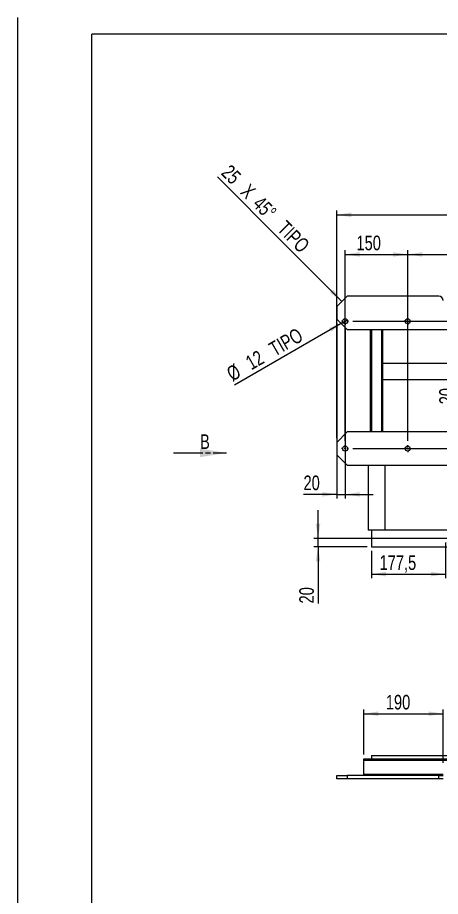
# Model space of a CAD drawing. Extents: x 0 to 5132, y -1284 to 1139.
# Drawn here: x 0 to 101.4, y 209.5 to 420 of the extents above; entities that cross this region are included whole.
import ezdxf

# ---------------------------------------------------------------- set-up
doc = ezdxf.new("R2010")
doc.units = 0
doc.linetypes.add('HIDDEN', pattern=[1.905, 1.27, -0.635])
doc.linetypes.add('PHANTOM', pattern=[12.7, 6.35, -1.27, 1.27, -1.27, 1.27, -1.27])
doc.layers.get('0').update_dxf_attribs({"linetype": 'CONTINUOUS'})
doc.layers.add('FORMATO', color=7, linetype='CONTINUOUS')
doc.styles.add('SLDTEXTSTYLE0', font='TXT', dxfattribs={"width": 0.75})
doc.dimstyles.new('SLDDIMSTYLE0', dxfattribs={"dimtxt": 3.5, "dimasz": 3.5, "dimexe": 0, "dimexo": 0.0625, "dimgap": 0.875, "dimtad": 1, "dimdec": 1, "dimlfac": 10, "dimrnd": 1e-09, "dimzin": 12, "dimdsep": 46, "dimtxsty": 'SLDTEXTSTYLE0', "dimsah": 1, "dimcen": 0.09, "dimadec": 0, "dimazin": 0, "dimtfac": 1, "dimtdec": 1, "dimtofl": 0, "dimtmove": 0, "dimatfit": 3, "dimfxl": 1, "dimtolj": 1, "dimtzin": 12, "dimarcsym": 0})
doc.dimstyles.new('SLDDIMSTYLE1', dxfattribs={"dimtxt": 3.5, "dimasz": 3.5, "dimexe": 0, "dimexo": 0.0625, "dimgap": 0.875, "dimtad": 1, "dimdec": 1, "dimlfac": 10, "dimrnd": 1e-09, "dimzin": 12, "dimdsep": 46, "dimtxsty": 'SLDTEXTSTYLE0', "dimsah": 1, "dimcen": 0.09, "dimadec": 0, "dimazin": 0, "dimtfac": 1, "dimtdec": 1, "dimtmove": 0, "dimatfit": 0, "dimfxl": 1, "dimtolj": 1, "dimtzin": 12, "dimarcsym": 0})
doc.dimstyles.new('SLDDIMSTYLE2', dxfattribs={"dimtxt": 3.5, "dimasz": 3.5, "dimexe": 0, "dimexo": 0.0625, "dimgap": 0.875, "dimtad": 1, "dimdec": 1, "dimlfac": 10, "dimrnd": 1e-09, "dimzin": 12, "dimdsep": 46, "dimtxsty": 'SLDTEXTSTYLE0', "dimblk1": 'NONE', "dimsah": 1, "dimcen": 0, "dimadec": 0, "dimazin": 0, "dimtfac": 1, "dimtdec": 1, "dimtmove": 0, "dimatfit": 3, "dimldrblk": 'NONE', "dimfxl": 1, "dimtolj": 1, "dimtzin": 12, "dimarcsym": 0})

# ---------------------------------------------------------------- blocks, each defined once
blk = doc.blocks.new('_D')
at = {"layer": 'FORMATO', "transparency": 16777216}
for p, q in [((76.51, 319.27), (76.51, 373.76)), ((76.51, 372.76), (241.01, 372.76)), ((241.01, 319.27), (241.01, 373.76))]:
    blk.add_line(p, q, dxfattribs=at)
for points in [[(76.51, 372.76), (80.01, 372.22), (80.01, 373.3)], [(241.01, 372.76), (237.51, 373.3), (237.51, 372.22)]]:
    blk.add_solid(points, dxfattribs=at)
at = {"layer": 'FORMATO', "transparency": 16777216, "insert": (152.74, 377.27), "char_height": 3.5, "attachment_point": 1, "style": 'SLDTEXTSTYLE0'}
blk.add_mtext('1645', dxfattribs=at)
blk = doc.blocks.new('_D_1')
at = {"layer": 'FORMATO', "transparency": 16777216}
for p, q in [((248.79, 347.27), (248.79, 354)), ((80.36, 347.27), (249.79, 347.27)), ((239.51, 345.27), (249.79, 345.27)), ((248.79, 347.27), (248.79, 345.27)), ((248.79, 345.27), (248.79, 338.37))]:
    blk.add_line(p, q, dxfattribs=at)
for points in [[(248.79, 347.27), (249.33, 350.77), (248.25, 350.77)], [(248.79, 345.27), (248.25, 341.77), (249.33, 341.77)]]:
    blk.add_solid(points, dxfattribs=at)
at = {"layer": 'FORMATO', "transparency": 16777216, "insert": (244.28, 338.37), "char_height": 3.5, "attachment_point": 1, "rotation": 90, "style": 'SLDTEXTSTYLE0'}
blk.add_mtext('20', dxfattribs=at)
blk = doc.blocks.new('_D_2')
at = {"layer": 'FORMATO', "transparency": 16777216}
for p, q in [((248.79, 320.77), (248.79, 326.14)), ((239.51, 320.77), (249.79, 320.77)), ((248.79, 320.77), (248.79, 316.77)), ((80.36, 316.77), (249.79, 316.77)), ((248.79, 316.77), (248.79, 310.04))]:
    blk.add_line(p, q, dxfattribs=at)
for points in [[(248.79, 320.77), (249.33, 324.27), (248.25, 324.27)], [(248.79, 316.77), (248.25, 313.27), (249.33, 313.27)]]:
    blk.add_solid(points, dxfattribs=at)
at = {"layer": 'FORMATO', "transparency": 16777216, "insert": (244.28, 320.96), "char_height": 3.5, "attachment_point": 1, "rotation": 90, "style": 'SLDTEXTSTYLE0'}
blk.add_mtext('40', dxfattribs=at)
blk = doc.blocks.new('_D_3')
at = {"layer": 'FORMATO', "transparency": 16777216}
for p, q in [((105.57, 335.27), (105.57, 342)), ((205.71, 335.27), (104.57, 335.27)), ((105.57, 333.27), (105.57, 335.27)), ((105.57, 333.27), (105.57, 327.39))]:
    blk.add_line(p, q, dxfattribs=at)
for points in [[(105.57, 335.27), (106.11, 338.77), (105.03, 338.77)], [(105.57, 333.27), (105.03, 329.77), (106.11, 329.77)]]:
    blk.add_solid(points, dxfattribs=at)
at = {"layer": 'FORMATO', "transparency": 16777216, "insert": (101.06, 327.39), "char_height": 3.5, "attachment_point": 1, "rotation": 90, "style": 'SLDTEXTSTYLE0'}
blk.add_mtext('20', dxfattribs=at)
blk = doc.blocks.new('_D_4')
at = {"layer": 'FORMATO', "transparency": 16777216}
for q in [(79.03, 347.57), (51.98, 331.96)]:
    blk.add_line((77.99, 346.97), q, dxfattribs=at)
blk.add_solid([(77.99, 346.97), (74.69, 345.69), (75.23, 344.76)], dxfattribs=at)
at = {"layer": 'FORMATO', "transparency": 16777216, "char_height": 3.5, "attachment_point": 1, "rotation": 30, "style": 'SLDTEXTSTYLE0'}
for s, insert in [('TIPO', (59.9, 341.77)), ('12', (54.28, 338.52)), ('%%c', (49.74, 335.84))]:
    blk.add_mtext(s, dxfattribs=dict(at, insert=insert))
blk = doc.blocks.new('_NONE')
blk = doc.blocks.new('SW_CHAMFER_DIMENSION_0')
at = {"layer": 'FORMATO', "color": 0}
for p, q in [((15.87, -15.87), (0, 0)), ((29.86, -29.84), (15.87, -15.87))]:
    blk.add_line(p, q, dxfattribs=at)
blk.add_solid([(29.86, -29.84), (27.76, -26.98), (27, -27.74)], dxfattribs=at)
at = {"layer": 'FORMATO', "color": 0, "char_height": 3.5, "attachment_point": 1, "rotation": 315, "style": 'SLDTEXTSTYLE0'}
for s, insert in [('25', (3.19, 3.19)), ('X', (7.78, -1.4)), ('45°', (10.69, -4.31)), ('TIPO', (16.59, -10.21))]:
    blk.add_mtext(s, dxfattribs=dict(at, insert=insert))
blk = doc.blocks.new('_D_5')
at = {"layer": 'FORMATO', "transparency": 16777216}
for p, q in [((76.51, 346.77), (76.51, 304.82)), ((78.51, 345.42), (78.51, 304.82)), ((76.51, 305.82), (68.54, 305.82)), ((76.51, 305.82), (78.51, 305.82)), ((78.51, 305.82), (85.24, 305.82))]:
    blk.add_line(p, q, dxfattribs=at)
for points in [[(76.51, 305.82), (73.01, 306.36), (73.01, 305.28)], [(78.51, 305.82), (82.01, 305.28), (82.01, 306.36)]]:
    blk.add_solid(points, dxfattribs=at)
at = {"layer": 'FORMATO', "transparency": 16777216, "insert": (68.54, 310.33), "char_height": 3.5, "attachment_point": 1, "style": 'SLDTEXTSTYLE0'}
blk.add_mtext('20', dxfattribs=at)
blk = doc.blocks.new('_D_7')
at = {"layer": 'FORMATO', "transparency": 16777216}
for p, q in [((93.51, 318.62), (93.51, 364.27)), ((127.01, 318.62), (127.01, 364.27)), ((93.51, 363.27), (127.01, 363.27))]:
    blk.add_line(p, q, dxfattribs=at)
for points in [[(93.51, 363.27), (97.01, 362.73), (97.01, 363.81)], [(127.01, 363.27), (123.51, 363.81), (123.51, 362.73)]]:
    blk.add_solid(points, dxfattribs=at)
at = {"layer": 'FORMATO', "transparency": 16777216, "insert": (106.11, 367.78), "char_height": 3.5, "attachment_point": 1, "style": 'SLDTEXTSTYLE0'}
blk.add_mtext('335', dxfattribs=at)
blk = doc.blocks.new('_D_8')
at = {"layer": 'FORMATO', "transparency": 16777216}
for p, q in [((78.51, 318.62), (78.51, 364.27)), ((93.51, 318.62), (93.51, 364.27)), ((78.51, 363.27), (93.51, 363.27))]:
    blk.add_line(p, q, dxfattribs=at)
for points in [[(78.51, 363.27), (82.01, 362.73), (82.01, 363.81)], [(93.51, 363.27), (90.01, 363.81), (90.01, 362.73)]]:
    blk.add_solid(points, dxfattribs=at)
at = {"layer": 'FORMATO', "transparency": 16777216, "insert": (81.23, 367.78), "char_height": 3.5, "attachment_point": 1, "style": 'SLDTEXTSTYLE0'}
blk.add_mtext('150', dxfattribs=at)
blk = doc.blocks.new('_D_15')
at = {"layer": 'FORMATO', "transparency": 16777216}
for p, q in [((80.36, 347.27), (258.01, 347.27)), ((257.01, 347.27), (257.01, 316.77)), ((80.36, 316.77), (258.01, 316.77))]:
    blk.add_line(p, q, dxfattribs=at)
for points in [[(257.01, 347.27), (256.47, 343.77), (257.55, 343.77)], [(257.01, 316.77), (257.55, 320.27), (256.47, 320.27)]]:
    blk.add_solid(points, dxfattribs=at)
at = {"layer": 'FORMATO', "transparency": 16777216, "insert": (252.5, 329.43), "char_height": 3.5, "attachment_point": 1, "rotation": 90, "style": 'SLDTEXTSTYLE0'}
blk.add_mtext('305', dxfattribs=at)
blk = doc.blocks.new('_D_16')
at = {"layer": 'FORMATO', "color": 7, "transparency": 16777216}
for p, q in [((72.02, 295.27), (72.02, 302)), ((213.96, 295.27), (71.02, 295.27)), ((72.02, 293.27), (72.02, 295.27)), ((83.81, 293.27), (71.02, 293.27)), ((72.02, 293.27), (72.02, 279.69))]:
    blk.add_line(p, q, dxfattribs=at)
for points in [[(72.02, 295.27), (72.56, 298.77), (71.48, 298.77)], [(72.02, 293.27), (71.48, 289.77), (72.56, 289.77)]]:
    blk.add_solid(points, dxfattribs=at)
at = {"layer": 'FORMATO', "color": 7, "transparency": 16777216, "insert": (67.51, 279.69), "char_height": 3.5, "attachment_point": 1, "rotation": 90, "style": 'SLDTEXTSTYLE0'}
blk.add_mtext('20', dxfattribs=at)
blk = doc.blocks.new('_D_17')
at = {"layer": 'FORMATO', "color": 7, "transparency": 16777216}
for p, q in [((102.56, 294.27), (102.56, 285.71)), ((84.81, 292.27), (84.81, 285.71)), ((84.81, 286.71), (102.56, 286.71))]:
    blk.add_line(p, q, dxfattribs=at)
for points in [[(84.81, 286.71), (88.31, 286.17), (88.31, 287.25)], [(102.56, 286.71), (99.06, 287.25), (99.06, 286.17)]]:
    blk.add_solid(points, dxfattribs=at)
at = {"layer": 'FORMATO', "color": 7, "transparency": 16777216, "insert": (86.76, 291.22), "char_height": 3.5, "attachment_point": 1, "style": 'SLDTEXTSTYLE0'}
blk.add_mtext('177,5', dxfattribs=at)
blk = doc.blocks.new('SW_CENTERMARKSYMBOL_11')
at = {"layer": 'FORMATO', "color": 0}
for p, q in [((-0.5, 0), (-0.85, 0)), ((0, 0), (-0.25, 0)), ((0, 0.5), (0, 0.85)), ((0, 0), (0, 0.25)), ((0, 0), (0, -0.25)), ((0, 0), (0.25, 0)), ((0.5, 0), (0.85, 0)), ((0, -0.5), (0, -0.85))]:
    blk.add_line(p, q, dxfattribs=at)
blk = doc.blocks.new('SW_CENTERMARKSYMBOL_13')
at = {"layer": 'FORMATO', "color": 0}
for p, q in [((-0.5, 0), (-0.85, 0)), ((0, 0), (-0.25, 0)), ((0, 0.5), (0, 0.85)), ((0, 0), (0, 0.25)), ((0, 0), (0, -0.25)), ((0, 0), (0.25, 0)), ((0.5, 0), (0.85, 0)), ((0, -0.5), (0, -0.85))]:
    blk.add_line(p, q, dxfattribs=at)
blk = doc.blocks.new('SW_CENTERMARKSYMBOL_22')
at = {"layer": 'FORMATO', "color": 0}
for p, q in [((-0.5, 0), (-0.85, 0)), ((0, 0), (-0.25, 0)), ((0, 0.5), (0, 0.85)), ((0, 0), (0, 0.25)), ((0, 0), (0, -0.25)), ((0, 0), (0.25, 0)), ((0.5, 0), (0.85, 0)), ((0, -0.5), (0, -0.85))]:
    blk.add_line(p, q, dxfattribs=at)
blk = doc.blocks.new('SW_CENTERMARKSYMBOL_24')
at = {"layer": 'FORMATO', "color": 0}
for p, q in [((-0.5, 0), (-0.85, 0)), ((0, 0), (-0.25, 0)), ((0, 0.5), (0, 0.85)), ((0, 0), (0, 0.25)), ((0, 0), (0, -0.25)), ((0, 0), (0.25, 0)), ((0.5, 0), (0.85, 0)), ((0, -0.5), (0, -0.85))]:
    blk.add_line(p, q, dxfattribs=at)
blk = doc.blocks.new('SW_PROJECTIONARROW_0')
at = {"color": 0, "linetype": 'HIDDEN'}
blk.add_line((37.39, 315.74), (50.09, 315.74), dxfattribs=at)
blk.add_line((37.39, 315.74), (50.09, 315.74), dxfattribs=at)
at = {"color": 0, "linetype": 'PHANTOM'}
blk.add_line((37.39, 315.74), (50.09, 315.74), dxfattribs=at)
at = {"color": 0, "linetype": 'Continuous'}
blk.add_solid([(50.09, 315.74), (43.74, 316.76), (43.74, 314.73)], dxfattribs=at)
blk.add_solid([(50.09, 315.74), (43.74, 316.76), (43.74, 314.73)], dxfattribs=at)
at = {"color": 0, "linetype": 'Continuous', "insert": (43.74, 320.19), "char_height": 3.5, "attachment_point": 1, "style": 'SLDTEXTSTYLE0'}
blk.add_mtext('B', dxfattribs=at)
blk.add_mtext('B', dxfattribs=at)
blk = doc.blocks.new('_D_49')
at = {"layer": 'FORMATO', "color": 7, "transparency": 16777216}
for p, q in [((83.01, 243.49), (83.01, 254.29)), ((83.01, 253.29), (102.01, 253.29)), ((102.01, 241.49), (102.01, 254.29))]:
    blk.add_line(p, q, dxfattribs=at)
for points in [[(83.01, 253.29), (86.51, 252.75), (86.51, 253.83)], [(102.01, 253.29), (98.51, 253.83), (98.51, 252.75)]]:
    blk.add_solid(points, dxfattribs=at)
at = {"layer": 'FORMATO', "color": 7, "transparency": 16777216, "insert": (88.27, 257.8), "char_height": 3.5, "attachment_point": 1, "style": 'SLDTEXTSTYLE0'}
blk.add_mtext('190', dxfattribs=at)

msp = doc.modelspace()

# ---------------------------------------------------------------- linework, layer by layer
at = {"color": 7, "linetype": 'Continuous'}
for p, q in [((0, 420), (0, 0)), ((79.007, 353.272), (76.507, 350.772)), ((101.007, 353.272), (79.007, 353.272)), ((76.507, 350.772), (76.507, 347.772)), ((76.507, 347.772), (79.007, 345.272)), ((79.007, 345.272), (238.507, 345.272)), ((84.507, 345.272), (84.507, 320.772)), ((87.507, 345.272), (87.507, 320.772)), ((87.507, 337.272), (133.007, 337.272)), ((133.007, 333.272), (87.507, 333.272)), ((79.007, 320.772), (76.507, 318.272)), ((238.507, 320.772), (79.007, 320.772)), ((76.507, 318.272), (76.507, 315.272)), ((76.507, 315.272), (79.007, 312.772)), ((79.007, 312.772), (238.507, 312.772)), ((84.007, 312.772), (84.007, 297.272)), ((88.007, 312.772), (88.007, 297.272)), ((88.007, 297.272), (84.007, 297.272)), ((84.807, 297.272), (84.807, 293.272)), ((232.707, 297.272), (84.807, 297.272)), ((84.807, 293.272), (232.707, 293.272)), ((83.007, 242.487), (234.507, 242.487)), ((83.007, 242.187), (83.007, 242.487)), ((83.007, 238.787), (83.007, 242.187)), ((83.007, 242.187), (234.507, 242.187)), ((84.807, 243.287), (232.707, 243.287)), ((84.807, 243.287), (84.807, 242.487)), ((76.507, 237.687), (76.507, 238.487)), ((76.507, 238.487), (79.007, 238.487)), ((79.007, 238.487), (79.007, 237.687)), ((101.007, 238.487), (79.007, 238.487)), ((83.007, 238.787), (102.007, 238.787)), ((83.007, 238.487), (83.007, 238.787)), ((101.007, 237.687), (101.007, 238.487)), ((101.007, 238.487), (102.007, 238.487)), ((79.007, 237.687), (76.507, 237.687)), ((101.007, 237.687), (79.007, 237.687)), ((102.007, 237.687), (101.007, 237.687))]:
    msp.add_line(p, q, dxfattribs=at)
at = {"color": 8, "linetype": 'Continuous'}
for p, q in [((84.807, 345.272), (84.807, 320.772)), ((87.207, 345.272), (87.207, 320.772))]:
    msp.add_line(p, q, dxfattribs=at)
at = {"color": 7, "linetype": 'Continuous'}
for centre in [(78.507, 347.272), (93.507, 347.272), (78.507, 316.772), (93.507, 316.772)]:
    msp.add_circle(centre, 0.6, dxfattribs=at)
msp.add_arc((101.007, 352.272), 1, 0, 90, dxfattribs=at)
at = {"layer": 'FORMATO', "color": 7}
for p in [(587.968, 416.047), (17.784, 5.5)]:
    msp.add_line(p, (17.784, 416.047), dxfattribs=at)

# ---------------------------------------------------------------- block references
at = {"color": 7, "linetype": 'Continuous'}
msp.add_blockref('SW_PROJECTIONARROW_0', (0, 0), dxfattribs=at)
at = {"layer": 'FORMATO'}
for name, p in [('SW_CHAMFER_DIMENSION_0', (47.902, 381.858)), ('SW_CENTERMARKSYMBOL_24', (78.507, 347.272)), ('SW_CENTERMARKSYMBOL_22', (93.507, 347.272)), ('SW_CENTERMARKSYMBOL_13', (78.507, 316.772)), ('SW_CENTERMARKSYMBOL_11', (93.507, 316.772))]:
    msp.add_blockref(name, p, dxfattribs=at)

# ---------------------------------------------------------------- dimensions: what is measured, and where the dimension line sits
for base, p1, p2, dimstyle, picture, middle in [((241.007, 372.761), (76.507, 318.272), (241.007, 318.272), 'SLDDIMSTYLE0', '_D', (157.912, 372.761)), ((93.507, 363.272), (78.507, 317.622), (93.507, 317.622), 'SLDDIMSTYLE0', '_D_8', (85.113, 363.272)), ((127.007, 363.272), (93.507, 317.622), (127.007, 317.622), 'SLDDIMSTYLE0', '_D_7', (109.99, 363.272)), ((78.507, 305.819), (76.507, 347.772), (78.507, 346.422), 'SLDDIMSTYLE1', '_D_5', (71.13, 305.819))]:
    dim = msp.add_linear_dim(base=base, p1=p1, p2=p2, dimstyle=dimstyle, dxfattribs=at)
    dim.commit()
    dim.dimension.update_dxf_attribs({"geometry": picture, "text_midpoint": middle, "dimtype": 160})
for base, p1, p2, dimstyle, picture, middle in [((248.79, 345.272), (79.357, 347.272), (238.507, 345.272), 'SLDDIMSTYLE1', '_D_1', (248.79, 340.951)), ((257.007, 316.772), (79.357, 347.272), (79.357, 316.772), 'SLDDIMSTYLE0', '_D_15', (257.007, 333.31)), ((105.571, 335.272), (84.807, 333.272), (206.707, 335.272), 'SLDDIMSTYLE1', '_D_3', (105.571, 329.971)), ((248.79, 316.772), (238.507, 320.772), (79.357, 316.772), 'SLDDIMSTYLE1', '_D_2', (248.79, 323.549))]:
    dim = msp.add_linear_dim(base=base, p1=p1, p2=p2, angle=90, dimstyle=dimstyle, dxfattribs=at)
    dim.commit()
    dim.dimension.update_dxf_attribs({"geometry": picture, "text_midpoint": middle, "dimtype": 160})
dim = msp.add_diameter_dim_2p(p1=(79.026, 347.572), p2=(77.987, 346.972), text='<> TIPO', dimstyle='SLDDIMSTYLE2', dxfattribs=at)
dim.commit()
dim.dimension.update_dxf_attribs({"geometry": '_D_4', "text_midpoint": (61.165, 337.259), "dimtype": 163})
at = {"layer": 'FORMATO', "color": 7}
dim = msp.add_linear_dim(base=(72.019, 295.272), p1=(84.807, 293.272), p2=(214.957, 295.272), angle=90, dimstyle='SLDDIMSTYLE1', dxfattribs=at)
dim.commit()
dim.dimension.update_dxf_attribs({"geometry": '_D_16', "text_midpoint": (72.019, 282.272), "dimtype": 160})
for base, p1, p2, picture, middle in [((102.557, 286.713), (84.807, 293.272), (102.557, 295.272), '_D_17', (92.579, 286.713)), ((102.007, 253.287), (83.007, 242.487), (102.007, 240.487), '_D_49', (92.146, 253.287))]:
    dim = msp.add_linear_dim(base=base, p1=p1, p2=p2, dimstyle='SLDDIMSTYLE0', dxfattribs=at)
    dim.commit()
    dim.dimension.update_dxf_attribs({"geometry": picture, "text_midpoint": middle, "dimtype": 160})

doc.saveas('drawing.dxf')
